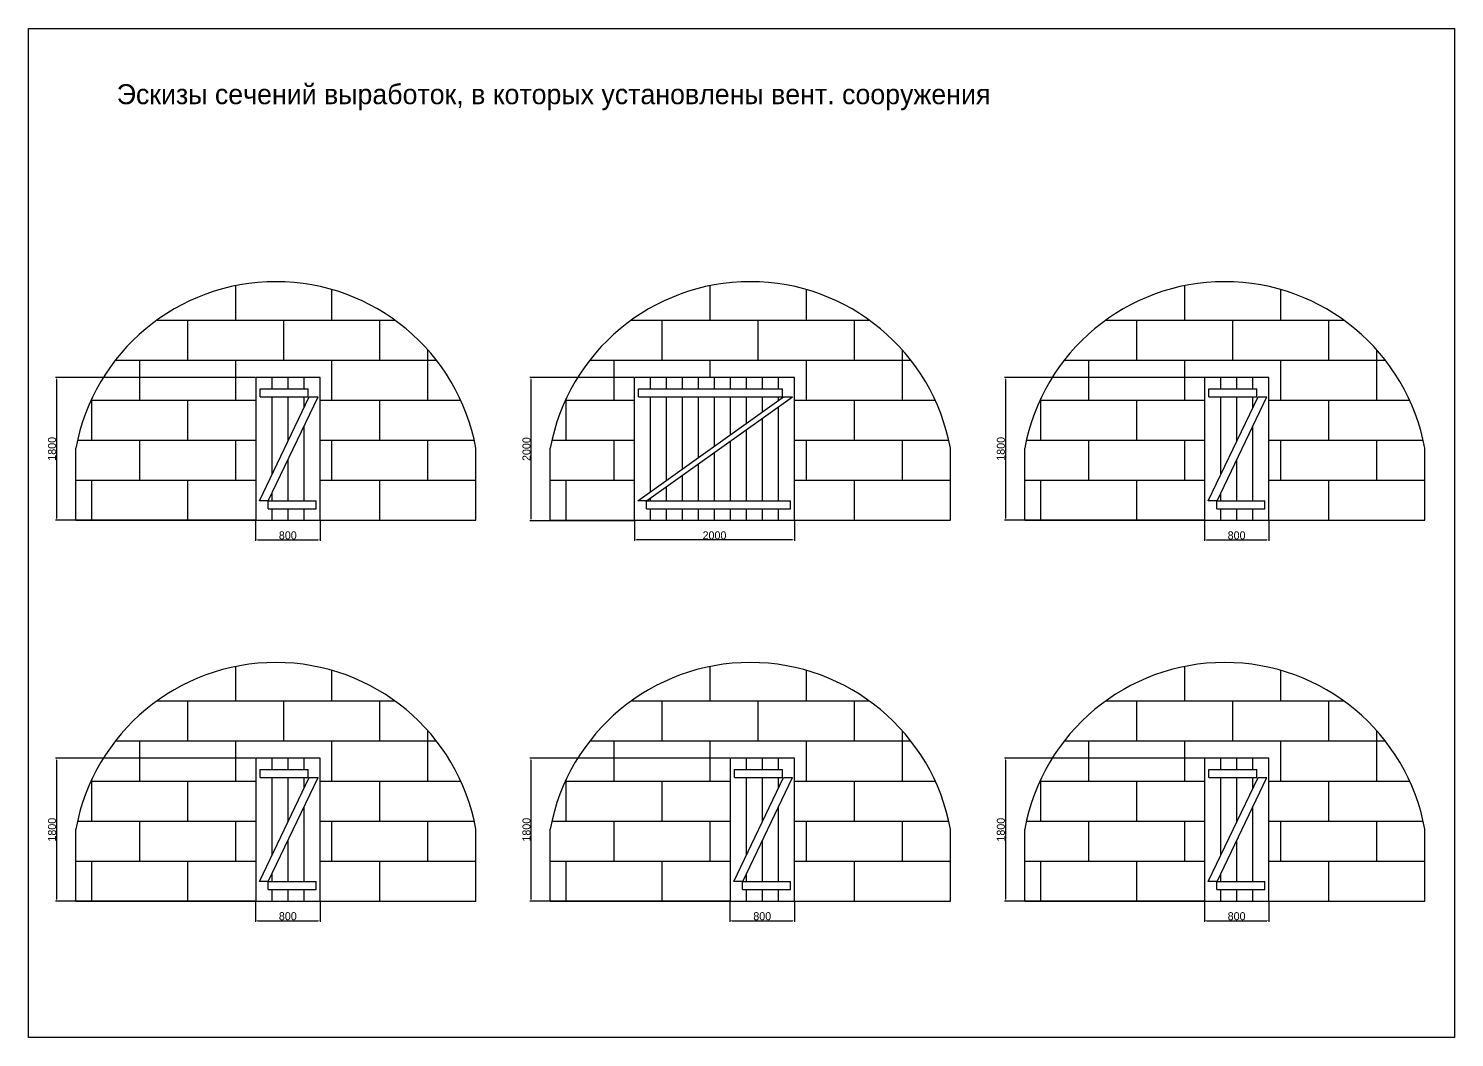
# Model space of a CAD drawing. Header units: millimetres. Extents: x -1696 to 1666, y -393 to 931.
# Drawn here: x -1696 to 86, y -393 to 867 of the extents above; entities that cross this region are included whole.
import ezdxf

# ---------------------------------------------------------------- set-up
doc = ezdxf.new("R2010")
doc.units = ezdxf.units.MM
doc.dimstyles.new('ISO-25', dxfattribs={"dimtxt": 2.5, "dimasz": 2.5, "dimexe": 1.25, "dimexo": 0.625, "dimtad": 1, "dimtxsty": 'Standard', "dimcen": 2.5, "dimadec": 0, "dimazin": 0, "dimtfac": 1, "dimtmove": 0, "dimatfit": 3, "dimfxl": 0, "dimarcsym": 0})

# ---------------------------------------------------------------- blocks, each defined once
blk = doc.blocks.new('*D1')
at = {"color": 0, "lineweight": -2}
for p, q in [((-1412.4, 431.5), (-1662.3, 431.5)), ((-1661.1, 429), (-1661.1, 255.5)), ((-1412.4, 253), (-1662.3, 253))]:
    blk.add_line(p, q, dxfattribs=at)
at = {"color": 0}
for points in [[(-1661.5, 429), (-1660.6, 429), (-1661.1, 431.5)], [(-1661.5, 255.5), (-1660.6, 255.5), (-1661.1, 253)]]:
    blk.add_solid(points, dxfattribs=at)
at = {"layer": 'Defpoints', "color": 0}
for p in [(-1411.8, 431.5), (-1661.1, 253), (-1411.8, 253)]:
    blk.add_point(p, dxfattribs=at)
at = {"color": 0, "insert": (-1666.7, 342.2), "char_height": 10, "attachment_point": 5, "rotation": 90}
blk.add_mtext('1800', dxfattribs=at)
blk = doc.blocks.new('*D2')
at = {"color": 0, "lineweight": -2}
for p, q in [((-1412.4, 252.3), (-1412.4, 227.2)), ((-1331.8, 252.3), (-1331.8, 227.2)), ((-1409.9, 228.5), (-1334.3, 228.5))]:
    blk.add_line(p, q, dxfattribs=at)
at = {"color": 0}
for points in [[(-1409.9, 228.9), (-1409.9, 228.1), (-1412.4, 228.5)], [(-1334.3, 228.9), (-1334.3, 228.1), (-1331.8, 228.5)]]:
    blk.add_solid(points, dxfattribs=at)
at = {"layer": 'Defpoints', "color": 0}
for p in [(-1412.4, 253), (-1331.8, 253), (-1331.8, 228.5)]:
    blk.add_point(p, dxfattribs=at)
at = {"color": 0, "insert": (-1372.1, 234.1), "char_height": 10, "attachment_point": 5}
blk.add_mtext('800', dxfattribs=at)
blk = doc.blocks.new('*D5')
at = {"color": 0, "lineweight": -2}
for p, q in [((-226.7, 252.3), (-226.7, 227.2)), ((-146, 252.3), (-146, 227.2)), ((-224.2, 228.5), (-148.5, 228.5))]:
    blk.add_line(p, q, dxfattribs=at)
at = {"color": 0}
for points in [[(-224.2, 228.9), (-224.2, 228.1), (-226.7, 228.5)], [(-148.5, 228.9), (-148.5, 228.1), (-146, 228.5)]]:
    blk.add_solid(points, dxfattribs=at)
at = {"layer": 'Defpoints', "color": 0}
for p in [(-226.7, 253), (-146, 253), (-146, 228.5)]:
    blk.add_point(p, dxfattribs=at)
at = {"color": 0, "insert": (-186.4, 234.1), "char_height": 10, "attachment_point": 5}
blk.add_mtext('800', dxfattribs=at)
blk = doc.blocks.new('*D6')
at = {"color": 0, "lineweight": -2}
for p, q in [((-226.7, 431.5), (-476.6, 431.5)), ((-475.3, 429), (-475.3, 255.5)), ((-226.7, 253), (-476.6, 253))]:
    blk.add_line(p, q, dxfattribs=at)
at = {"color": 0}
for points in [[(-475.8, 429), (-474.9, 429), (-475.3, 431.5)], [(-475.8, 255.5), (-474.9, 255.5), (-475.3, 253)]]:
    blk.add_solid(points, dxfattribs=at)
at = {"layer": 'Defpoints', "color": 0}
for p in [(-226, 431.5), (-475.3, 253), (-226, 253)]:
    blk.add_point(p, dxfattribs=at)
at = {"color": 0, "insert": (-481, 342.2), "char_height": 10, "attachment_point": 5, "rotation": 90}
blk.add_mtext('1800', dxfattribs=at)
blk = doc.blocks.new('*D8')
at = {"color": 0, "lineweight": -2}
for p, q in [((-1412.4, -223.3), (-1412.4, -248.4)), ((-1331.8, -223.3), (-1331.8, -248.4)), ((-1409.9, -247.1), (-1334.3, -247.1))]:
    blk.add_line(p, q, dxfattribs=at)
at = {"color": 0}
for points in [[(-1409.9, -246.7), (-1409.9, -247.5), (-1412.4, -247.1)], [(-1334.3, -246.7), (-1334.3, -247.5), (-1331.8, -247.1)]]:
    blk.add_solid(points, dxfattribs=at)
at = {"layer": 'Defpoints', "color": 0}
for p in [(-1412.4, -222.6), (-1331.8, -222.6), (-1331.8, -247.1)]:
    blk.add_point(p, dxfattribs=at)
at = {"color": 0, "insert": (-1372.1, -241.5), "char_height": 10, "attachment_point": 5}
blk.add_mtext('800', dxfattribs=at)
blk = doc.blocks.new('*D9')
at = {"color": 0, "lineweight": -2}
for p, q in [((-819.5, -223.3), (-819.5, -248.4)), ((-738.9, -223.3), (-738.9, -248.4)), ((-817, -247.1), (-741.4, -247.1))]:
    blk.add_line(p, q, dxfattribs=at)
at = {"color": 0}
for points in [[(-817, -246.7), (-817, -247.5), (-819.5, -247.1)], [(-741.4, -246.7), (-741.4, -247.5), (-738.9, -247.1)]]:
    blk.add_solid(points, dxfattribs=at)
at = {"layer": 'Defpoints', "color": 0}
for p in [(-819.5, -222.6), (-738.9, -222.6), (-738.9, -247.1)]:
    blk.add_point(p, dxfattribs=at)
at = {"color": 0, "insert": (-779.2, -241.5), "char_height": 10, "attachment_point": 5}
blk.add_mtext('800', dxfattribs=at)
blk = doc.blocks.new('*D11')
at = {"color": 0, "lineweight": -2}
for p, q in [((-226.7, -223.3), (-226.7, -248.4)), ((-146, -223.3), (-146, -248.4)), ((-224.2, -247.1), (-148.5, -247.1))]:
    blk.add_line(p, q, dxfattribs=at)
at = {"color": 0}
for points in [[(-224.2, -246.7), (-224.2, -247.5), (-226.7, -247.1)], [(-148.5, -246.7), (-148.5, -247.5), (-146, -247.1)]]:
    blk.add_solid(points, dxfattribs=at)
at = {"layer": 'Defpoints', "color": 0}
for p in [(-226.7, -222.6), (-146, -222.6), (-146, -247.1)]:
    blk.add_point(p, dxfattribs=at)
at = {"color": 0, "insert": (-186.4, -241.5), "char_height": 10, "attachment_point": 5}
blk.add_mtext('800', dxfattribs=at)
blk = doc.blocks.new('*D10')
at = {"color": 0, "lineweight": -2}
for p, q in [((-819.5, -44.1), (-1069.5, -44.1)), ((-1068.2, -46.6), (-1068.2, -220.1)), ((-819.5, -222.6), (-1069.5, -222.6))]:
    blk.add_line(p, q, dxfattribs=at)
at = {"color": 0}
for points in [[(-1068.6, -46.6), (-1067.8, -46.6), (-1068.2, -44.1)], [(-1068.6, -220.1), (-1067.8, -220.1), (-1068.2, -222.6)]]:
    blk.add_solid(points, dxfattribs=at)
at = {"layer": 'Defpoints', "color": 0}
for p in [(-818.9, -44.1), (-1068.2, -222.6), (-818.9, -222.6)]:
    blk.add_point(p, dxfattribs=at)
at = {"color": 0, "insert": (-1073.8, -133.4), "char_height": 10, "attachment_point": 5, "rotation": 90}
blk.add_mtext('1800', dxfattribs=at)
blk = doc.blocks.new('*D7')
at = {"color": 0, "lineweight": -2}
for p, q in [((-1412.4, -44.1), (-1662.3, -44.1)), ((-1661.1, -46.6), (-1661.1, -220.1)), ((-1412.4, -222.6), (-1662.3, -222.6))]:
    blk.add_line(p, q, dxfattribs=at)
at = {"color": 0}
for points in [[(-1661.5, -46.6), (-1660.6, -46.6), (-1661.1, -44.1)], [(-1661.5, -220.1), (-1660.6, -220.1), (-1661.1, -222.6)]]:
    blk.add_solid(points, dxfattribs=at)
at = {"layer": 'Defpoints', "color": 0}
for p in [(-1411.8, -44.1), (-1661.1, -222.6), (-1411.8, -222.6)]:
    blk.add_point(p, dxfattribs=at)
at = {"color": 0, "insert": (-1666.7, -133.4), "char_height": 10, "attachment_point": 5, "rotation": 90}
blk.add_mtext('1800', dxfattribs=at)
blk = doc.blocks.new('*D12')
at = {"color": 0, "lineweight": -2}
for p, q in [((-226.7, -44.1), (-476.6, -44.1)), ((-475.3, -46.6), (-475.3, -220.1)), ((-226.7, -222.6), (-476.6, -222.6))]:
    blk.add_line(p, q, dxfattribs=at)
at = {"color": 0}
for points in [[(-475.8, -46.6), (-474.9, -46.6), (-475.3, -44.1)], [(-475.8, -220.1), (-474.9, -220.1), (-475.3, -222.6)]]:
    blk.add_solid(points, dxfattribs=at)
at = {"layer": 'Defpoints', "color": 0}
for p in [(-226, -44.1), (-475.3, -222.6), (-226, -222.6)]:
    blk.add_point(p, dxfattribs=at)
at = {"color": 0, "insert": (-481, -133.4), "char_height": 10, "attachment_point": 5, "rotation": 90}
blk.add_mtext('1800', dxfattribs=at)
blk = doc.blocks.new('*D13')
at = {"color": 0, "lineweight": -2}
for p, q in [((-938.9, 252.3), (-938.9, 227.2)), ((-738.9, 252.3), (-738.9, 227.2)), ((-741.4, 228.5), (-936.4, 228.5))]:
    blk.add_line(p, q, dxfattribs=at)
at = {"color": 0}
for points in [[(-936.4, 228.9), (-936.4, 228.1), (-938.9, 228.5)], [(-741.4, 228.9), (-741.4, 228.1), (-738.9, 228.5)]]:
    blk.add_solid(points, dxfattribs=at)
at = {"layer": 'Defpoints', "color": 0}
for p in [(-938.9, 253), (-738.9, 253), (-938.9, 228.5)]:
    blk.add_point(p, dxfattribs=at)
at = {"color": 0, "insert": (-838.9, 234.1), "char_height": 10, "attachment_point": 5}
blk.add_mtext('2000', dxfattribs=at)
blk = doc.blocks.new('*D14')
at = {"color": 0, "lineweight": -2}
for p, q in [((-939.5, 431.5), (-1069.5, 431.5)), ((-1068.2, 429), (-1068.2, 254.8)), ((-939.5, 252.3), (-1069.5, 252.3))]:
    blk.add_line(p, q, dxfattribs=at)
at = {"color": 0}
for points in [[(-1068.6, 429), (-1067.8, 429), (-1068.2, 431.5)], [(-1068.6, 254.8), (-1067.8, 254.8), (-1068.2, 252.3)]]:
    blk.add_solid(points, dxfattribs=at)
at = {"layer": 'Defpoints', "color": 0}
for p in [(-938.9, 431.5), (-1068.2, 252.3), (-938.9, 252.3)]:
    blk.add_point(p, dxfattribs=at)
at = {"color": 0, "insert": (-1073.8, 341.9), "char_height": 10, "attachment_point": 5, "rotation": 90}
blk.add_mtext('2000', dxfattribs=at)

msp = doc.modelspace()

# ---------------------------------------------------------------- linework, layer by layer
for p, q in [((-1436.964, 502.95), (-1436.964, 545.983)), ((-1316.964, 502.95), (-1316.964, 541.122)), ((-844.101, 502.95), (-844.101, 545.983)), ((-724.101, 502.95), (-724.101, 541.122)), ((-251.237, 502.95), (-251.237, 545.983)), ((-131.237, 502.95), (-131.237, 541.122)), ((-1535.633, 502.95), (-1238.296, 502.95)), ((-1496.964, 452.95), (-1496.964, 502.95)), ((-1376.964, 452.95), (-1376.964, 502.95)), ((-1256.964, 452.95), (-1256.964, 502.95)), ((-942.769, 502.95), (-645.432, 502.95)), ((-904.101, 452.95), (-904.101, 502.95)), ((-784.101, 452.95), (-784.101, 502.95)), ((-664.101, 452.95), (-664.101, 502.95)), ((-349.906, 502.95), (-52.569, 502.95)), ((-311.237, 452.95), (-311.237, 502.95)), ((-191.237, 452.95), (-191.237, 502.95)), ((-71.237, 452.95), (-71.237, 502.95)), ((-1196.964, 402.95), (-1196.964, 465.64)), ((-604.101, 402.95), (-604.101, 465.64)), ((-11.237, 402.95), (-11.237, 465.64)), ((-1587.53, 452.95), (-1186.399, 452.95)), ((-1556.964, 402.95), (-1556.964, 452.95)), ((-1436.964, 402.95), (-1436.964, 452.95)), ((-1316.964, 402.95), (-1316.964, 452.95)), ((-994.667, 452.95), (-593.535, 452.95)), ((-964.101, 402.95), (-964.101, 452.95)), ((-844.101, 431.471), (-844.101, 452.95)), ((-724.101, 402.95), (-724.101, 452.95)), ((-401.803, 452.95), (-0.672, 452.95)), ((-371.237, 402.95), (-371.237, 452.95)), ((-251.237, 402.95), (-251.237, 452.95)), ((-131.237, 402.95), (-131.237, 452.95)), ((-1411.775, 252.95), (-1411.775, 431.471)), ((-1331.775, 431.471), (-1411.775, 431.471)), ((-1391.775, 417.294), (-1391.775, 431.471)), ((-1371.775, 417.294), (-1371.775, 431.471)), ((-1351.775, 417.294), (-1351.775, 431.471)), ((-1331.775, 252.95), (-1331.775, 431.471)), ((-938.912, 252.95), (-938.912, 431.471)), ((-738.912, 431.471), (-938.912, 431.471)), ((-918.912, 417.294), (-918.912, 431.471)), ((-898.912, 417.294), (-898.912, 431.471)), ((-878.912, 417.294), (-878.912, 431.471)), ((-858.912, 417.294), (-858.912, 431.471)), ((-838.912, 417.294), (-838.912, 431.471)), ((-818.912, 417.294), (-818.912, 431.471)), ((-798.912, 417.294), (-798.912, 431.471)), ((-778.912, 417.294), (-778.912, 431.471)), ((-758.912, 417.294), (-758.912, 431.471)), ((-738.912, 252.95), (-738.912, 431.471)), ((-226.048, 252.95), (-226.048, 431.471)), ((-146.048, 431.471), (-226.048, 431.471)), ((-206.048, 417.294), (-206.048, 431.471)), ((-186.048, 417.294), (-186.048, 431.471)), ((-166.048, 417.294), (-166.048, 431.471)), ((-146.048, 252.95), (-146.048, 431.471)), ((-1406.775, 417.294), (-1346.775, 417.294)), ((-1406.775, 407.294), (-1406.775, 417.294)), ((-1346.775, 407.294), (-1346.775, 417.294)), ((-933.912, 407.294), (-933.912, 417.294)), ((-933.912, 417.294), (-753.912, 417.294)), ((-753.912, 407.294), (-753.912, 417.294)), ((-221.048, 407.294), (-221.048, 417.294)), ((-221.048, 417.294), (-161.048, 417.294)), ((-161.048, 407.294), (-161.048, 417.294)), ((-1617.942, 402.95), (-1411.775, 402.95)), ((-1616.964, 352.95), (-1616.964, 405.051)), ((-1496.964, 352.95), (-1496.964, 402.95)), ((-1407.558, 277.35), (-1345.386, 407.294)), ((-1406.775, 407.294), (-1346.775, 407.294)), ((-1396.473, 277.35), (-1334.301, 407.294)), ((-1391.775, 310.338), (-1391.775, 407.294)), ((-1371.775, 352.139), (-1371.775, 407.294)), ((-1351.775, 393.94), (-1351.775, 407.294)), ((-1345.386, 407.294), (-1334.301, 407.294)), ((-1331.775, 402.95), (-1155.986, 402.95)), ((-1256.964, 352.95), (-1256.964, 402.95)), ((-1025.079, 402.95), (-938.912, 402.95)), ((-1024.101, 352.95), (-1024.101, 405.051)), ((-934.695, 277.35), (-752.523, 407.294)), ((-933.912, 407.294), (-753.912, 407.294)), ((-923.912, 277.35), (-741.437, 407.294)), ((-918.912, 288.608), (-918.912, 407.294)), ((-898.912, 302.874), (-898.912, 407.294)), ((-878.912, 317.14), (-878.912, 407.294)), ((-858.912, 331.406), (-858.912, 407.294)), ((-838.912, 345.672), (-838.912, 407.294)), ((-818.912, 359.938), (-818.912, 407.294)), ((-798.912, 374.204), (-798.912, 407.294)), ((-778.912, 388.47), (-778.912, 407.294)), ((-758.912, 402.736), (-758.912, 407.294)), ((-758.912, 277.35), (-758.912, 394.85)), ((-752.523, 407.294), (-741.437, 407.294)), ((-738.912, 402.95), (-563.123, 402.95)), ((-664.101, 352.95), (-664.101, 402.95)), ((-432.215, 402.95), (-226.048, 402.95)), ((-431.237, 352.95), (-431.237, 405.051)), ((-311.237, 352.95), (-311.237, 402.95)), ((-221.831, 277.35), (-159.659, 407.294)), ((-221.048, 407.294), (-161.048, 407.294)), ((-210.746, 277.35), (-148.574, 407.294)), ((-206.048, 310.338), (-206.048, 407.294)), ((-186.048, 352.139), (-186.048, 407.294)), ((-166.048, 393.94), (-166.048, 407.294)), ((-159.659, 407.294), (-148.574, 407.294)), ((-146.048, 402.95), (29.741, 402.95)), ((-71.237, 352.95), (-71.237, 402.95)), ((-778.912, 277.35), (-778.912, 380.607)), ((-1351.775, 277.35), (-1351.775, 370.771)), ((-798.912, 277.35), (-798.912, 366.365)), ((-166.048, 277.35), (-166.048, 370.771)), ((-1636.964, 252.95), (-1636.964, 342.95)), ((-1634.906, 352.95), (-1411.775, 352.95)), ((-1556.964, 302.95), (-1556.964, 352.95)), ((-1436.964, 302.95), (-1436.964, 352.95)), ((-1331.775, 352.95), (-1139.023, 352.95)), ((-1316.964, 302.95), (-1316.964, 352.95)), ((-1196.964, 302.95), (-1196.964, 352.95)), ((-1136.964, 252.95), (-1136.964, 342.95)), ((-1136.964, 252.95), (-1136.964, 342.95)), ((-1044.101, 252.95), (-1044.101, 342.95)), ((-1042.043, 352.95), (-938.912, 352.95)), ((-964.101, 302.95), (-964.101, 352.95)), ((-818.912, 277.35), (-818.912, 352.123)), ((-738.912, 352.95), (-546.159, 352.95)), ((-724.101, 302.95), (-724.101, 352.95)), ((-604.101, 302.95), (-604.101, 352.95)), ((-544.101, 252.95), (-544.101, 342.95)), ((-544.101, 252.95), (-544.101, 342.95)), ((-451.237, 252.95), (-451.237, 342.95)), ((-449.179, 352.95), (-226.048, 352.95)), ((-371.237, 302.95), (-371.237, 352.95)), ((-251.237, 302.95), (-251.237, 352.95)), ((-146.048, 352.95), (46.704, 352.95)), ((-131.237, 302.95), (-131.237, 352.95)), ((-11.237, 302.95), (-11.237, 352.95)), ((48.763, 252.95), (48.763, 342.95)), ((48.763, 252.95), (48.763, 342.95)), ((-1371.775, 277.35), (-1371.775, 328.969)), ((-858.912, 277.35), (-858.912, 323.638)), ((-838.912, 277.35), (-838.912, 337.88)), ((-186.048, 277.35), (-186.048, 328.969)), ((-1636.964, 302.95), (-1411.775, 302.95)), ((-1616.964, 252.95), (-1616.964, 302.95)), ((-1496.964, 252.95), (-1496.964, 302.95)), ((-1331.775, 302.95), (-1136.964, 302.95)), ((-1256.964, 252.95), (-1256.964, 302.95)), ((-1044.101, 302.95), (-938.912, 302.95)), ((-1024.101, 252.95), (-1024.101, 302.95)), ((-878.912, 277.35), (-878.912, 309.396)), ((-738.912, 302.95), (-544.101, 302.95)), ((-664.101, 252.95), (-664.101, 302.95)), ((-451.237, 302.95), (-226.048, 302.95)), ((-431.237, 252.95), (-431.237, 302.95)), ((-311.237, 252.95), (-311.237, 302.95)), ((-146.048, 302.95), (48.763, 302.95)), ((-71.237, 252.95), (-71.237, 302.95)), ((-1391.775, 277.35), (-1391.775, 287.168)), ((-898.912, 277.35), (-898.912, 295.153)), ((-206.048, 277.35), (-206.048, 287.168)), ((-1396.473, 277.35), (-1407.558, 277.35)), ((-1396.775, 277.35), (-1336.775, 277.35)), ((-1396.775, 267.35), (-1396.775, 277.35)), ((-1396.775, 267.35), (-1336.775, 267.35)), ((-1391.775, 252.95), (-1391.775, 267.35)), ((-1371.775, 252.95), (-1371.775, 267.35)), ((-1351.775, 252.95), (-1351.775, 267.35)), ((-1336.775, 267.35), (-1336.775, 277.35)), ((-923.609, 277.35), (-934.695, 277.35)), ((-923.912, 277.35), (-743.912, 277.35)), ((-923.912, 267.35), (-923.912, 277.35)), ((-923.912, 267.35), (-743.912, 267.35)), ((-918.912, 277.35), (-918.912, 280.911)), ((-918.912, 252.95), (-918.912, 267.35)), ((-898.912, 252.95), (-898.912, 267.35)), ((-878.912, 252.95), (-878.912, 267.35)), ((-858.912, 252.95), (-858.912, 267.35)), ((-838.912, 252.95), (-838.912, 267.35)), ((-818.912, 252.95), (-818.912, 267.35)), ((-798.912, 252.95), (-798.912, 267.35)), ((-778.912, 252.95), (-778.912, 267.35)), ((-758.912, 252.95), (-758.912, 267.35)), ((-743.912, 267.35), (-743.912, 277.35)), ((-210.746, 277.35), (-221.831, 277.35)), ((-211.048, 267.35), (-211.048, 277.35)), ((-211.048, 277.35), (-151.048, 277.35)), ((-211.048, 267.35), (-151.048, 267.35)), ((-206.048, 252.95), (-206.048, 267.35)), ((-186.048, 252.95), (-186.048, 267.35)), ((-166.048, 252.95), (-166.048, 267.35)), ((-151.048, 267.35), (-151.048, 277.35)), ((-1636.964, 252.95), (-1136.964, 252.95)), ((-1044.101, 252.95), (-544.101, 252.95)), ((-451.237, 252.95), (48.763, 252.95)), ((-1436.964, 27.364), (-1436.964, 70.397)), ((-1316.964, 27.364), (-1316.964, 65.536)), ((-844.101, 27.364), (-844.101, 70.397)), ((-724.101, 27.364), (-724.101, 65.536)), ((-251.237, 27.364), (-251.237, 70.397)), ((-131.237, 27.364), (-131.237, 65.536)), ((-1535.633, 27.364), (-1238.296, 27.364)), ((-1496.964, -22.636), (-1496.964, 27.364)), ((-1376.964, -22.636), (-1376.964, 27.364)), ((-1256.964, -22.636), (-1256.964, 27.364)), ((-942.769, 27.364), (-645.432, 27.364)), ((-904.101, -22.636), (-904.101, 27.364)), ((-784.101, -22.636), (-784.101, 27.364)), ((-664.101, -22.636), (-664.101, 27.364)), ((-349.906, 27.364), (-52.569, 27.364)), ((-311.237, -22.636), (-311.237, 27.364)), ((-191.237, -22.636), (-191.237, 27.364)), ((-71.237, -22.636), (-71.237, 27.364)), ((-1196.964, -72.636), (-1196.964, -9.945)), ((-604.101, -72.636), (-604.101, -9.945)), ((-11.237, -72.636), (-11.237, -9.945)), ((-1587.53, -22.636), (-1186.399, -22.636)), ((-1556.964, -72.636), (-1556.964, -22.636)), ((-1436.964, -72.636), (-1436.964, -22.636)), ((-1316.964, -72.636), (-1316.964, -22.636)), ((-994.667, -22.636), (-593.535, -22.636)), ((-964.101, -72.636), (-964.101, -22.636)), ((-844.101, -72.636), (-844.101, -22.636)), ((-724.101, -72.636), (-724.101, -22.636)), ((-401.803, -22.636), (-0.672, -22.636)), ((-371.237, -72.636), (-371.237, -22.636)), ((-251.237, -72.636), (-251.237, -22.636)), ((-131.237, -72.636), (-131.237, -22.636)), ((-1411.775, -222.636), (-1411.775, -44.115)), ((-1331.775, -44.115), (-1411.775, -44.115)), ((-1391.775, -58.292), (-1391.775, -44.115)), ((-1371.775, -58.292), (-1371.775, -44.115)), ((-1351.775, -58.292), (-1351.775, -44.115)), ((-1331.775, -222.636), (-1331.775, -44.115)), ((-818.912, -222.636), (-818.912, -44.115)), ((-738.912, -44.115), (-818.912, -44.115)), ((-798.912, -58.292), (-798.912, -44.115)), ((-778.912, -58.292), (-778.912, -44.115)), ((-758.912, -58.292), (-758.912, -44.115)), ((-738.912, -222.636), (-738.912, -44.115)), ((-226.048, -222.636), (-226.048, -44.115)), ((-146.048, -44.115), (-226.048, -44.115)), ((-206.048, -58.292), (-206.048, -44.115)), ((-186.048, -58.292), (-186.048, -44.115)), ((-166.048, -58.292), (-166.048, -44.115)), ((-146.048, -222.636), (-146.048, -44.115)), ((-1616.964, -122.636), (-1616.964, -70.535)), ((-1407.558, -198.235), (-1345.386, -68.292)), ((-1406.775, -58.292), (-1346.775, -58.292)), ((-1406.775, -68.292), (-1406.775, -58.292)), ((-1406.775, -68.292), (-1346.775, -68.292)), ((-1396.473, -198.235), (-1334.301, -68.292)), ((-1391.775, -165.248), (-1391.775, -68.292)), ((-1371.775, -123.447), (-1371.775, -68.292)), ((-1351.775, -81.646), (-1351.775, -68.292)), ((-1346.775, -68.292), (-1346.775, -58.292)), ((-1345.386, -68.292), (-1334.301, -68.292)), ((-1024.101, -122.636), (-1024.101, -70.535)), ((-814.695, -198.235), (-752.523, -68.292)), ((-813.912, -58.292), (-753.912, -58.292)), ((-813.912, -68.292), (-813.912, -58.292)), ((-813.912, -68.292), (-753.912, -68.292)), ((-803.609, -198.235), (-741.437, -68.292)), ((-798.912, -165.248), (-798.912, -68.292)), ((-778.912, -123.447), (-778.912, -68.292)), ((-758.912, -81.646), (-758.912, -68.292)), ((-753.912, -68.292), (-753.912, -58.292)), ((-752.523, -68.292), (-741.437, -68.292)), ((-431.237, -122.636), (-431.237, -70.535)), ((-221.831, -198.235), (-159.659, -68.292)), ((-221.048, -58.292), (-161.048, -58.292)), ((-221.048, -68.292), (-221.048, -58.292)), ((-221.048, -68.292), (-161.048, -68.292)), ((-210.746, -198.235), (-148.574, -68.292)), ((-206.048, -165.248), (-206.048, -68.292)), ((-186.048, -123.447), (-186.048, -68.292)), ((-166.048, -81.646), (-166.048, -68.292)), ((-161.048, -68.292), (-161.048, -58.292)), ((-159.659, -68.292), (-148.574, -68.292)), ((-1617.942, -72.636), (-1411.775, -72.636)), ((-1496.964, -122.636), (-1496.964, -72.636)), ((-1331.775, -72.636), (-1155.986, -72.636)), ((-1256.964, -122.636), (-1256.964, -72.636)), ((-1025.079, -72.636), (-818.912, -72.636)), ((-904.101, -122.636), (-904.101, -72.636)), ((-738.912, -72.636), (-563.123, -72.636)), ((-664.101, -122.636), (-664.101, -72.636)), ((-432.215, -72.636), (-226.048, -72.636)), ((-311.237, -122.636), (-311.237, -72.636)), ((-146.048, -72.636), (29.741, -72.636)), ((-71.237, -122.636), (-71.237, -72.636)), ((-1351.775, -198.235), (-1351.775, -104.815)), ((-758.912, -198.235), (-758.912, -104.815)), ((-166.048, -198.235), (-166.048, -104.815)), ((-1634.906, -122.636), (-1411.775, -122.636)), ((-1556.964, -172.636), (-1556.964, -122.636)), ((-1436.964, -172.636), (-1436.964, -122.636)), ((-1331.775, -122.636), (-1139.023, -122.636)), ((-1316.964, -172.636), (-1316.964, -122.636)), ((-1196.964, -172.636), (-1196.964, -122.636)), ((-1042.043, -122.636), (-818.912, -122.636)), ((-964.101, -172.636), (-964.101, -122.636)), ((-844.101, -172.636), (-844.101, -122.636)), ((-738.912, -122.636), (-546.159, -122.636)), ((-724.101, -172.636), (-724.101, -122.636)), ((-604.101, -172.636), (-604.101, -122.636)), ((-449.179, -122.636), (-226.048, -122.636)), ((-371.237, -172.636), (-371.237, -122.636)), ((-251.237, -172.636), (-251.237, -122.636)), ((-146.048, -122.636), (46.704, -122.636)), ((-131.237, -172.636), (-131.237, -122.636)), ((-11.237, -172.636), (-11.237, -122.636)), ((-1636.964, -222.636), (-1636.964, -132.636)), ((-1136.964, -222.636), (-1136.964, -132.636)), ((-1136.964, -222.636), (-1136.964, -132.636)), ((-1044.101, -222.636), (-1044.101, -132.636)), ((-544.101, -222.636), (-544.101, -132.636)), ((-544.101, -222.636), (-544.101, -132.636)), ((-451.237, -222.636), (-451.237, -132.636)), ((48.763, -222.636), (48.763, -132.636)), ((48.763, -222.636), (48.763, -132.636)), ((-1371.775, -198.235), (-1371.775, -146.617)), ((-778.912, -198.235), (-778.912, -146.617)), ((-186.048, -198.235), (-186.048, -146.617)), ((-1636.964, -172.636), (-1411.775, -172.636)), ((-1616.964, -222.636), (-1616.964, -172.636)), ((-1496.964, -222.636), (-1496.964, -172.636)), ((-1331.775, -172.636), (-1136.964, -172.636)), ((-1256.964, -222.636), (-1256.964, -172.636)), ((-1044.101, -172.636), (-818.912, -172.636)), ((-1024.101, -222.636), (-1024.101, -172.636)), ((-904.101, -222.636), (-904.101, -172.636)), ((-738.912, -172.636), (-544.101, -172.636)), ((-664.101, -222.636), (-664.101, -172.636)), ((-451.237, -172.636), (-226.048, -172.636)), ((-431.237, -222.636), (-431.237, -172.636)), ((-311.237, -222.636), (-311.237, -172.636)), ((-146.048, -172.636), (48.763, -172.636)), ((-71.237, -222.636), (-71.237, -172.636)), ((-1391.775, -198.235), (-1391.775, -188.418)), ((-798.912, -198.235), (-798.912, -188.418)), ((-206.048, -198.235), (-206.048, -188.418)), ((-1396.473, -198.235), (-1407.558, -198.235)), ((-1396.775, -198.235), (-1336.775, -198.235)), ((-1396.775, -208.235), (-1396.775, -198.235)), ((-1396.775, -208.235), (-1336.775, -208.235)), ((-1391.775, -222.636), (-1391.775, -208.235)), ((-1371.775, -222.636), (-1371.775, -208.235)), ((-1351.775, -222.636), (-1351.775, -208.235)), ((-1336.775, -208.235), (-1336.775, -198.235)), ((-803.609, -198.235), (-814.695, -198.235)), ((-803.912, -198.235), (-743.912, -198.235)), ((-803.912, -208.235), (-803.912, -198.235)), ((-803.912, -208.235), (-743.912, -208.235)), ((-798.912, -222.636), (-798.912, -208.235)), ((-778.912, -222.636), (-778.912, -208.235)), ((-758.912, -222.636), (-758.912, -208.235)), ((-743.912, -208.235), (-743.912, -198.235)), ((-210.746, -198.235), (-221.831, -198.235)), ((-211.048, -198.235), (-151.048, -198.235)), ((-211.048, -208.235), (-211.048, -198.235)), ((-211.048, -208.235), (-151.048, -208.235)), ((-206.048, -222.636), (-206.048, -208.235)), ((-186.048, -222.636), (-186.048, -208.235)), ((-166.048, -222.636), (-166.048, -208.235)), ((-151.048, -208.235), (-151.048, -198.235)), ((-1636.964, -222.636), (-1136.964, -222.636)), ((-1044.101, -222.636), (-544.101, -222.636)), ((-451.237, -222.636), (48.763, -222.636))]:
    msp.add_line(p, q)
msp.add_lwpolyline([(85.876, -392.886), (-1696.124, -392.886), (-1696.124, 867.114), (85.876, 867.114)], close=True)
for centre in [(-1386.964, 296.707), (-794.101, 296.707), (-201.237, 296.707), (-1386.964, -178.878), (-794.101, -178.878), (-201.237, -178.878)]:
    msp.add_arc(centre, 254.241, 10.479598, 169.520402)

# ---------------------------------------------------------------- texts
msp.add_text('Эскизы сечений выработок, в которых установлены вент. сооружения', height=25).set_placement((-1585.898, 772.612))

# ---------------------------------------------------------------- dimensions: what is measured, and where the dimension line sits
for base, p1, p2, text, picture, middle in [((-1661.064, 252.95), (-1411.775, 431.471), (-1411.775, 252.95), '1800', '*D1', (-1666.689, 342.211)), ((-1068.201, 252.325), (-938.912, 431.471), (-938.912, 252.325), '2000', '*D14', (-1073.826, 341.898)), ((-475.337, 252.95), (-226.048, 431.471), (-226.048, 252.95), '1800', '*D6', (-480.962, 342.211)), ((-1661.064, -222.636), (-1411.775, -44.115), (-1411.775, -222.636), '1800', '*D7', (-1666.689, -133.375)), ((-1068.201, -222.636), (-818.912, -44.115), (-818.912, -222.636), '1800', '*D10', (-1073.826, -133.375)), ((-475.337, -222.636), (-226.048, -44.115), (-226.048, -222.636), '1800', '*D12', (-480.962, -133.375))]:
    dim = msp.add_linear_dim(base=base, p1=p1, p2=p2, angle=90, text=text, dimstyle='ISO-25', override={"dimtxt": 10})
    dim.commit()
    dim.dimension.update_dxf_attribs({"geometry": picture, "text_midpoint": middle})
for base, p1, p2, text, picture, middle in [((-1331.775, 228.475), (-1412.4, 252.95), (-1331.775, 252.95), '800', '*D2', (-1372.088, 234.1)), ((-938.912, 228.475), (-738.912, 252.95), (-938.912, 252.95), '2000', '*D13', (-838.912, 234.1)), ((-146.048, 228.475), (-226.673, 252.95), (-146.048, 252.95), '800', '*D5', (-186.361, 234.1)), ((-1331.775, -247.111), (-1412.4, -222.636), (-1331.775, -222.636), '800', '*D8', (-1372.088, -241.486)), ((-738.912, -247.111), (-819.537, -222.636), (-738.912, -222.636), '800', '*D9', (-779.224, -241.486)), ((-146.048, -247.111), (-226.673, -222.636), (-146.048, -222.636), '800', '*D11', (-186.361, -241.486))]:
    dim = msp.add_linear_dim(base=base, p1=p1, p2=p2, text=text, dimstyle='ISO-25', override={"dimtxt": 10})
    dim.commit()
    dim.dimension.update_dxf_attribs({"geometry": picture, "text_midpoint": middle})

doc.saveas('drawing.dxf')
